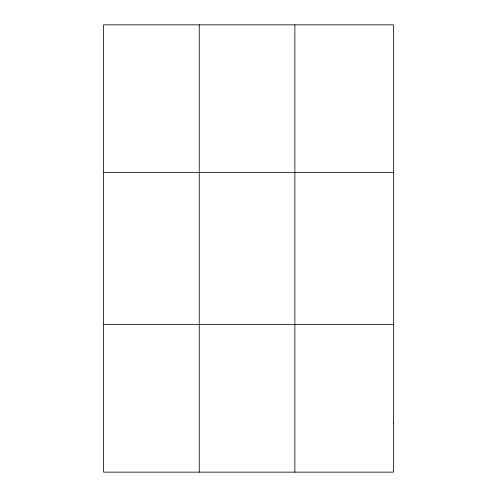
<?xml version="1.0" encoding="UTF-8"?>
<svg xmlns="http://www.w3.org/2000/svg" width="497" height="497" viewBox="0 0 497 497"><rect width="100%" height="100%" fill="white"/><g stroke="black" fill="none" stroke-linecap="round" stroke-linejoin="round"><path stroke-width="0.75" d="M199.241 472.15L199.241 24.85M294.864 472.15L294.864 24.85M103.618 172.459L393.382 172.459M103.618 324.541L393.382 324.541M393.382 422.947L393.382 472.15L103.618 472.15L103.618 24.85L393.382 24.85L393.382 422.947"/></g></svg>
